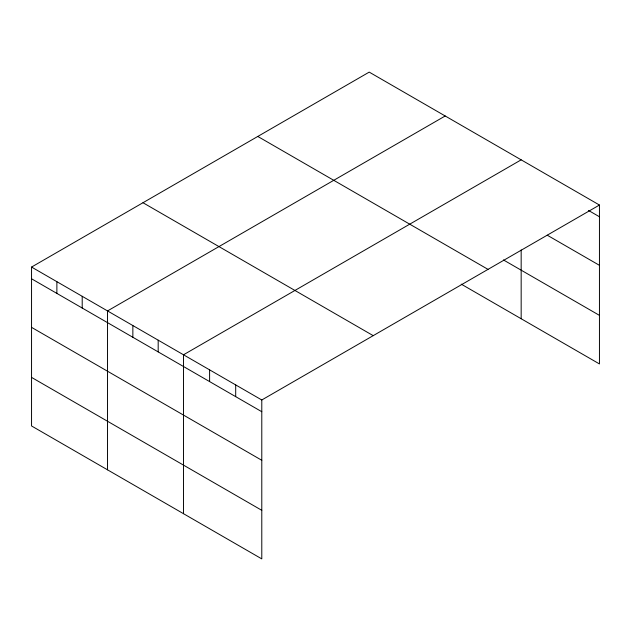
<?xml version="1.0" encoding="UTF-8"?>
<svg xmlns="http://www.w3.org/2000/svg" width="631" height="631" viewBox="0 0 631 631"><rect width="100%" height="100%" fill="white"/><g stroke="black" fill="none" stroke-linecap="round" stroke-linejoin="round"><path stroke-width="0.95" d="M31.55 267.063L261.786 399.983L261.786 558.885L31.55 425.964L31.55 267.063L369.214 72.115L599.45 205.036L599.45 363.937L461.229 284.139M445.194 115.978L107.53 310.925L107.53 469.827M521.167 159.84L183.503 354.788L183.503 513.697M261.786 399.983L599.45 205.036M588.51 210.446L599.45 216.764M547.266 235.205L599.45 265.335M503.443 259.94L599.45 315.374M257.787 136.446L488.023 269.374M142.977 202.725L373.213 335.653M31.55 278.784L261.786 411.712M31.55 327.355L261.786 460.283M31.55 377.393L261.786 510.321M521.167 249.971L521.167 318.75M235.694 384.918L235.694 396.647M209.602 369.853L209.602 381.581M158.184 340.172L158.184 351.893M132.857 325.549L132.857 337.269M82.204 296.302L82.204 308.031M56.877 281.678L56.877 293.407"/></g></svg>
